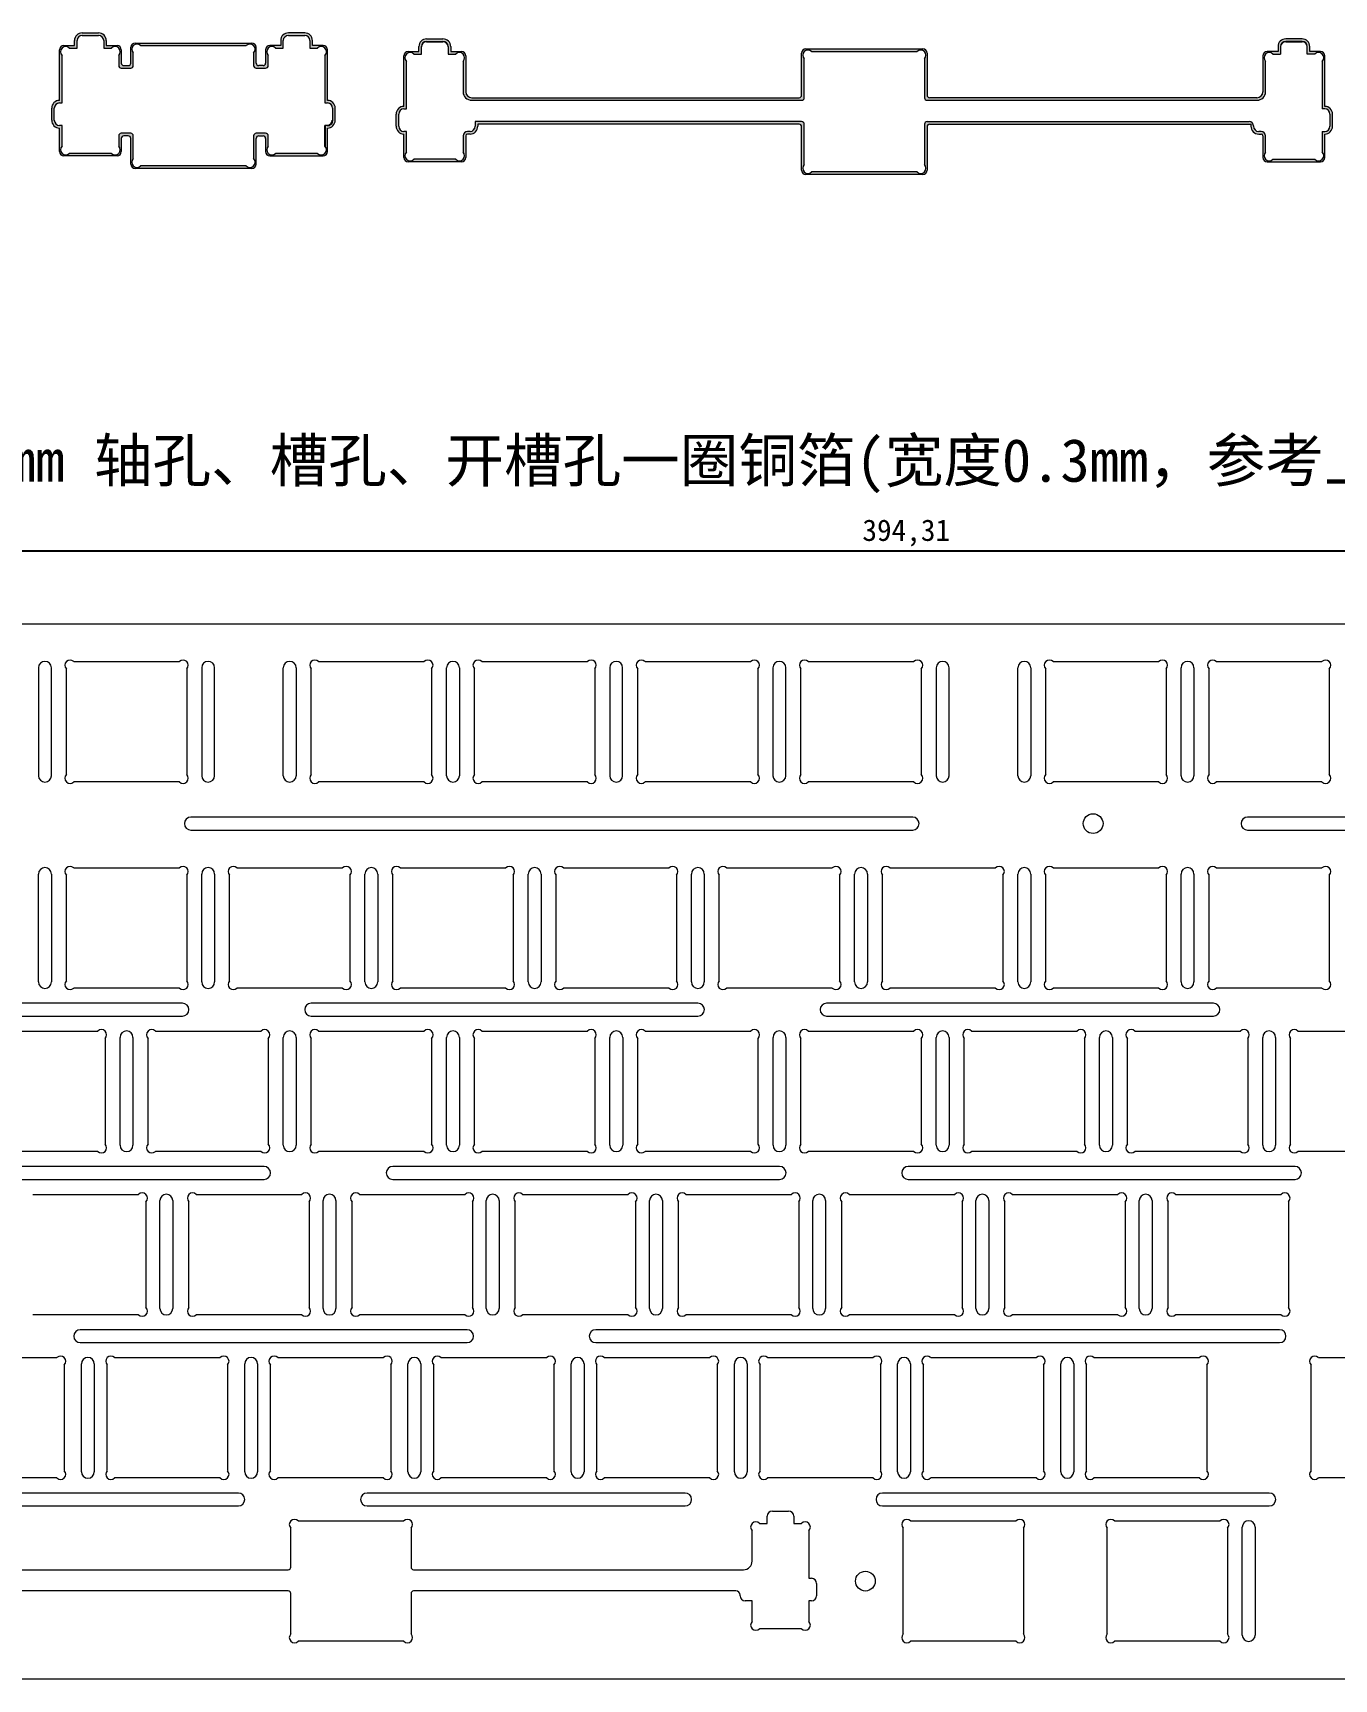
# Model space of a CAD drawing. Header units: millimetres. Extents: x -92 to 416, y -2 to 197.
# Drawn here: x 64.5 to 215.9, y -2.2 to 189.3 of the extents above; entities that cross this region are included whole.
import ezdxf

# ---------------------------------------------------------------- set-up
doc = ezdxf.new("R2010")
doc.units = ezdxf.units.MM
doc.layers.add('200', color=7, linetype='Continuous')
doc.layers.add('标注注释', color=7, linetype='Continuous')
doc.styles.get("Standard").update_dxf_attribs({"font": 'SimSun.ttf'})
doc.dimstyles.new('中尺寸标注', dxfattribs={"dimtxt": 2.5, "dimasz": 2.5, "dimexe": 1.25, "dimexo": 0.625, "dimtad": 1, "dimtxsty": 'Standard', "dimcen": 0, "dimclrd": 6, "dimclre": 6, "dimclrt": 6, "dimadec": 0, "dimazin": 2, "dimtfac": 1, "dimtmove": 0, "dimatfit": 3, "dimfxl": 0, "dimarcsym": 0})

# ---------------------------------------------------------------- blocks, each defined once
blk = doc.blocks.new('*D9')
at = {"color": 6, "lineweight": -2}
for p, q in [((-31.03, 118.8), (-31.03, 130.3)), ((363.29, 118.8), (363.29, 130.3)), ((-28.53, 129.05), (360.79, 129.05))]:
    blk.add_line(p, q, dxfattribs=at)
at = {"color": 6}
for points in [[(-28.53, 129.47), (-28.53, 128.64), (-31.03, 129.05)], [(360.79, 129.47), (360.79, 128.64), (363.29, 129.05)]]:
    blk.add_solid(points, dxfattribs=at)
at = {"layer": 'Defpoints', "color": 0}
for p in [(363.29, 129.05), (-31.03, 118.17), (363.29, 118.17)]:
    blk.add_point(p, dxfattribs=at)
at = {"color": 6, "insert": (166.13, 131.14), "char_height": 2.5, "attachment_point": 5}
blk.add_mtext('394,31', dxfattribs=at)

msp = doc.modelspace()

# ---------------------------------------------------------------- hatches: boundary and pattern name
h = msp.add_hatch(color=51)
h.dxf.hatch_style = 1
edge = h.paths.add_edge_path()
edge.add_arc((94.214, 188.427), 0.9, 90, 180)
edge.add_line((93.314, 188.427), (93.314, 187.862))
edge.add_line((93.314, 187.862), (92.064, 187.862))
edge.add_arc((92.064, 187.362), 0.5, 90, 180)
edge.add_line((91.564, 187.362), (91.564, 185.827))
edge.add_arc((91.264, 185.827), 0.3, -90, 0, ccw=False)
edge.add_line((91.264, 185.527), (90.764, 185.527))
edge.add_arc((90.764, 185.827), 0.3, 180, 270, ccw=False)
edge.add_line((90.464, 185.827), (90.464, 187.652))
edge.add_arc((89.964, 187.652), 0.5, 0, 90)
edge.add_line((89.964, 188.152), (76.364, 188.152))
edge.add_arc((76.364, 187.652), 0.5, 90, 180)
edge.add_line((75.864, 187.652), (75.864, 185.827))
edge.add_arc((75.564, 185.827), 0.3, -90, 0, ccw=False)
edge.add_line((75.564, 185.527), (75.064, 185.527))
edge.add_arc((75.064, 185.827), 0.3, 180, 270, ccw=False)
edge.add_line((74.764, 185.827), (74.764, 187.362))
edge.add_arc((74.264, 187.362), 0.5, 0, 90)
edge.add_line((74.264, 187.862), (73.014, 187.862))
edge.add_line((73.014, 187.862), (73.014, 188.427))
edge.add_arc((72.114, 188.427), 0.9, 0, 90)
edge.add_line((72.114, 189.327), (70.214, 189.327))
edge.add_arc((70.214, 188.427), 0.9, 90, 180)
edge.add_line((69.314, 188.427), (69.314, 187.862))
edge.add_line((69.314, 187.862), (68.064, 187.862))
edge.add_arc((68.064, 187.362), 0.5, 90, 180)
edge.add_line((67.564, 187.362), (67.564, 181.477))
edge.add_arc((67.564, 180.577), 0.9, 90, 180)
edge.add_line((66.664, 180.577), (66.664, 179.157))
edge.add_arc((67.564, 179.157), 0.9, 180, 270)
edge.add_line((67.564, 178.257), (67.564, 175.512))
edge.add_arc((68.064, 175.512), 0.5, 180, 270)
edge.add_line((68.064, 175.012), (74.264, 175.012))
edge.add_arc((74.264, 175.512), 0.5, 270, 360)
edge.add_line((74.764, 175.512), (74.764, 177.047))
edge.add_arc((75.064, 177.047), 0.3, 90, 180, ccw=False)
edge.add_line((75.064, 177.347), (75.564, 177.347))
edge.add_arc((75.564, 177.047), 0.3, 0, 90, ccw=False)
edge.add_line((75.864, 177.047), (75.864, 174.052))
edge.add_arc((76.364, 174.052), 0.5, 180, 270)
edge.add_line((76.364, 173.552), (89.964, 173.552))
edge.add_arc((89.964, 174.052), 0.5, 270, 360)
edge.add_line((90.464, 174.052), (90.464, 177.047))
edge.add_arc((90.764, 177.047), 0.3, 90, 180, ccw=False)
edge.add_line((90.764, 177.347), (91.264, 177.347))
edge.add_arc((91.264, 177.047), 0.3, 0, 90, ccw=False)
edge.add_line((91.564, 177.047), (91.564, 175.512))
edge.add_arc((92.064, 175.512), 0.5, 180, 270)
edge.add_line((92.064, 175.012), (98.264, 175.012))
edge.add_arc((98.264, 175.512), 0.5, 270, 360)
edge.add_line((98.764, 175.512), (98.764, 178.257))
edge.add_arc((98.764, 179.157), 0.9, 270, 360)
edge.add_line((99.664, 179.157), (99.664, 180.577))
edge.add_arc((98.764, 180.577), 0.9, 0, 90)
edge.add_line((98.764, 181.477), (98.764, 187.362))
edge.add_arc((98.264, 187.362), 0.5, 0, 90)
edge.add_line((98.264, 187.862), (97.014, 187.862))
edge.add_line((97.014, 187.862), (97.014, 188.427))
edge.add_arc((96.114, 188.427), 0.9, 0, 90)
edge.add_line((96.114, 189.327), (94.214, 189.327))
edge = h.paths.add_edge_path(flags=16)
edge.add_arc((98.764, 179.157), 0.6, 270, 360)
edge.add_line((99.364, 179.157), (99.364, 180.577))
edge.add_arc((98.764, 180.577), 0.6, 0, 90)
edge.add_line((98.764, 181.177), (98.464, 181.177))
edge.add_line((98.464, 181.177), (98.464, 186.713))
edge.add_arc((98.039, 187.137), 0.6, 315, 495)
edge.add_line((97.615, 187.562), (96.714, 187.562))
edge.add_line((96.714, 187.562), (96.714, 188.427))
edge.add_arc((96.114, 188.427), 0.6, 0, 90)
edge.add_line((96.114, 189.027), (94.214, 189.027))
edge.add_arc((94.214, 188.427), 0.6, 90, 180)
edge.add_line((93.614, 188.427), (93.614, 187.562))
edge.add_line((93.614, 187.562), (92.712, 187.562))
edge.add_arc((92.288, 187.137), 0.6, 45, 225)
edge.add_line((91.864, 186.713), (91.864, 185.527))
edge.add_arc((91.564, 185.527), 0.3, -90, 0, ccw=False)
edge.add_line((91.564, 185.227), (90.464, 185.227))
edge.add_arc((90.464, 185.527), 0.3, 180, 270, ccw=False)
edge.add_line((90.164, 185.527), (90.164, 187.003))
edge.add_arc((89.739, 187.428), 0.6, 315, 495)
edge.add_line((89.315, 187.852), (77.012, 187.852))
edge.add_arc((76.588, 187.428), 0.6, 45, 225)
edge.add_line((76.164, 187.003), (76.164, 185.527))
edge.add_arc((75.864, 185.527), 0.3, -90, 0, ccw=False)
edge.add_line((75.864, 185.227), (74.764, 185.227))
edge.add_arc((74.764, 185.527), 0.3, 180, 270, ccw=False)
edge.add_line((74.464, 185.527), (74.464, 186.713))
edge.add_arc((74.039, 187.137), 0.6, 315, 495)
edge.add_line((73.615, 187.562), (72.714, 187.562))
edge.add_line((72.714, 187.562), (72.714, 188.427))
edge.add_arc((72.114, 188.427), 0.6, 0, 90)
edge.add_line((72.114, 189.027), (70.214, 189.027))
edge.add_arc((70.214, 188.427), 0.6, 90, 180)
edge.add_line((69.614, 188.427), (69.614, 187.562))
edge.add_line((69.614, 187.562), (68.712, 187.562))
edge.add_arc((68.288, 187.137), 0.6, 45, 225)
edge.add_line((67.864, 186.713), (67.864, 181.177))
edge.add_line((67.864, 181.177), (67.564, 181.177))
edge.add_arc((67.564, 180.577), 0.6, 90, 180)
edge.add_line((66.964, 180.577), (66.964, 179.157))
edge.add_arc((67.564, 179.157), 0.6, 180, 270)
edge.add_line((67.564, 178.557), (67.864, 178.557))
edge.add_line((67.864, 178.557), (67.864, 176.16))
edge.add_arc((68.288, 175.736), 0.6, 135, 315)
edge.add_line((68.712, 175.312), (73.615, 175.312))
edge.add_arc((74.039, 175.736), 0.6, 225, 405)
edge.add_line((74.464, 176.16), (74.464, 177.347))
edge.add_arc((74.764, 177.347), 0.3, 90, 180, ccw=False)
edge.add_line((74.764, 177.647), (75.864, 177.647))
edge.add_arc((75.864, 177.347), 0.3, 0, 90, ccw=False)
edge.add_line((76.164, 177.347), (76.164, 174.7))
edge.add_arc((76.588, 174.276), 0.6, 135, 315)
edge.add_line((77.012, 173.852), (89.315, 173.852))
edge.add_arc((89.739, 174.276), 0.6, 225, 405)
edge.add_line((90.164, 174.7), (90.164, 177.347))
edge.add_arc((90.464, 177.347), 0.3, 90, 180, ccw=False)
edge.add_line((90.464, 177.647), (91.564, 177.647))
edge.add_arc((91.564, 177.347), 0.3, 0, 90, ccw=False)
edge.add_line((91.864, 177.347), (91.864, 176.16))
edge.add_arc((92.288, 175.736), 0.6, 135, 315)
edge.add_line((92.712, 175.312), (97.615, 175.312))
edge.add_arc((98.039, 175.736), 0.6, 225, 405)
edge.add_line((98.464, 176.16), (98.464, 178.557))
edge.add_line((98.464, 178.557), (98.764, 178.557))
h = msp.add_hatch(color=51)
h.dxf.hatch_style = 1
edge = h.paths.add_edge_path()
edge.add_arc((210.305, 187.733), 0.9, 90, 180)
edge.add_line((209.405, 187.733), (209.405, 187.168))
edge.add_line((209.405, 187.168), (208.155, 187.168))
edge.add_arc((208.155, 186.668), 0.5, 90, 180)
edge.add_line((207.655, 186.668), (207.655, 182.483))
edge.add_arc((206.955, 182.483), 0.7, -90, 0, ccw=False)
edge.add_line((206.955, 181.783), (168.855, 181.783))
edge.add_arc((168.855, 182.083), 0.3, 180, 270, ccw=False)
edge.add_line((168.555, 182.083), (168.555, 186.958))
edge.add_arc((168.055, 186.958), 0.5, 0, 90)
edge.add_line((168.055, 187.458), (154.455, 187.458))
edge.add_arc((154.455, 186.958), 0.5, 90, 180)
edge.add_line((153.955, 186.958), (153.955, 182.083))
edge.add_arc((153.655, 182.083), 0.3, -90, 0, ccw=False)
edge.add_line((153.655, 181.783), (115.555, 181.783))
edge.add_arc((115.555, 182.483), 0.7, 180, 270, ccw=False)
edge.add_line((114.855, 182.483), (114.855, 186.668))
edge.add_arc((114.355, 186.668), 0.5, 0, 90)
edge.add_line((114.355, 187.168), (113.105, 187.168))
edge.add_line((113.105, 187.168), (113.105, 187.733))
edge.add_arc((112.205, 187.733), 0.9, 0, 90)
edge.add_line((112.205, 188.633), (110.305, 188.633))
edge.add_arc((110.305, 187.733), 0.9, 90, 180)
edge.add_line((109.405, 187.733), (109.405, 187.168))
edge.add_line((109.405, 187.168), (108.155, 187.168))
edge.add_arc((108.155, 186.668), 0.5, 90, 180)
edge.add_line((107.655, 186.668), (107.655, 180.783))
edge.add_arc((107.655, 179.883), 0.9, 90, 180)
edge.add_line((106.755, 179.883), (106.755, 178.463))
edge.add_arc((107.655, 178.463), 0.9, 180, 270)
edge.add_line((107.655, 177.563), (107.655, 174.818))
edge.add_arc((108.155, 174.818), 0.5, 180, 270)
edge.add_line((108.155, 174.318), (114.355, 174.318))
edge.add_arc((114.355, 174.818), 0.5, 270, 360)
edge.add_line((114.855, 174.818), (114.855, 177.363))
edge.add_arc((115.055, 177.363), 0.2, 90, 180, ccw=False)
edge.add_line((115.055, 177.563), (115.355, 177.563))
edge.add_arc((115.355, 178.463), 0.9, 270, 360)
edge.add_line((116.255, 178.463), (116.255, 178.708))
edge.add_line((116.255, 178.708), (153.655, 178.708))
edge.add_arc((153.655, 178.408), 0.3, 0, 90, ccw=False)
edge.add_line((153.955, 178.408), (153.955, 173.358))
edge.add_arc((154.455, 173.358), 0.5, 180, 270)
edge.add_line((154.455, 172.858), (168.055, 172.858))
edge.add_arc((168.055, 173.358), 0.5, 270, 360)
edge.add_line((168.555, 173.358), (168.555, 178.408))
edge.add_arc((168.855, 178.408), 0.3, 90, 180, ccw=False)
edge.add_line((168.855, 178.708), (206.255, 178.708))
edge.add_line((206.255, 178.708), (206.255, 178.463))
edge.add_arc((207.155, 178.463), 0.9, 180, 270)
edge.add_line((207.155, 177.563), (207.455, 177.563))
edge.add_arc((207.455, 177.363), 0.2, 0, 90, ccw=False)
edge.add_line((207.655, 177.363), (207.655, 174.818))
edge.add_arc((208.155, 174.818), 0.5, 180, 270)
edge.add_line((208.155, 174.318), (214.355, 174.318))
edge.add_arc((214.355, 174.818), 0.5, 270, 360)
edge.add_line((214.855, 174.818), (214.855, 177.563))
edge.add_arc((214.855, 178.463), 0.9, 270, 360)
edge.add_line((215.755, 178.463), (215.755, 179.883))
edge.add_arc((214.855, 179.883), 0.9, 0, 90)
edge.add_line((214.855, 180.783), (214.855, 186.668))
edge.add_arc((214.355, 186.668), 0.5, 0, 90)
edge.add_line((214.355, 187.168), (213.105, 187.168))
edge.add_line((213.105, 187.168), (213.105, 187.733))
edge.add_arc((212.205, 187.733), 0.9, 0, 90)
edge.add_line((212.205, 188.633), (210.305, 188.633))
edge = h.paths.add_edge_path(flags=16)
edge.add_arc((210.305, 187.733), 0.6, 90, 180)
edge.add_line((209.705, 187.733), (209.705, 186.868))
edge.add_line((209.705, 186.868), (208.804, 186.868))
edge.add_arc((208.38, 186.443), 0.6, 45, 225)
edge.add_line((207.955, 186.019), (207.955, 182.483))
edge.add_arc((206.955, 182.483), 1, -90, 0, ccw=False)
edge.add_line((206.955, 181.483), (168.555, 181.483))
edge.add_arc((168.555, 181.783), 0.3, 180, 270, ccw=False)
edge.add_line((168.255, 181.783), (168.255, 186.309))
edge.add_arc((167.831, 186.733), 0.6, 315, 495)
edge.add_line((167.407, 187.158), (155.104, 187.158))
edge.add_arc((154.68, 186.733), 0.6, 45, 225)
edge.add_line((154.255, 186.309), (154.255, 181.783))
edge.add_arc((153.955, 181.783), 0.3, -90, 0, ccw=False)
edge.add_line((153.955, 181.483), (115.555, 181.483))
edge.add_arc((115.555, 182.483), 1, 180, 270, ccw=False)
edge.add_line((114.555, 182.483), (114.555, 186.019))
edge.add_arc((114.131, 186.443), 0.6, 315, 495)
edge.add_line((113.707, 186.868), (112.805, 186.868))
edge.add_line((112.805, 186.868), (112.805, 187.733))
edge.add_arc((112.205, 187.733), 0.6, 0, 90)
edge.add_line((112.205, 188.333), (110.305, 188.333))
edge.add_arc((110.305, 187.733), 0.6, 90, 180)
edge.add_line((109.705, 187.733), (109.705, 186.868))
edge.add_line((109.705, 186.868), (108.804, 186.868))
edge.add_arc((108.38, 186.443), 0.6, 45, 225)
edge.add_line((107.955, 186.019), (107.955, 180.483))
edge.add_line((107.955, 180.483), (107.655, 180.483))
edge.add_arc((107.655, 179.883), 0.6, 90, 180)
edge.add_line((107.055, 179.883), (107.055, 178.463))
edge.add_arc((107.655, 178.463), 0.6, 180, 270)
edge.add_line((107.655, 177.863), (107.955, 177.863))
edge.add_line((107.955, 177.863), (107.955, 175.466))
edge.add_arc((108.38, 175.042), 0.6, 135, 315)
edge.add_line((108.804, 174.618), (113.707, 174.618))
edge.add_arc((114.131, 175.042), 0.6, 225, 405)
edge.add_line((114.555, 175.466), (114.555, 177.363))
edge.add_arc((115.055, 177.363), 0.5, 90, 180, ccw=False)
edge.add_line((115.055, 177.863), (115.355, 177.863))
edge.add_arc((115.355, 178.463), 0.6, 270, 360)
edge.add_line((115.955, 178.463), (115.955, 179.008))
edge.add_line((115.955, 179.008), (153.955, 179.008))
edge.add_arc((153.955, 178.708), 0.3, 0, 90, ccw=False)
edge.add_line((154.255, 178.708), (154.255, 174.006))
edge.add_arc((154.68, 173.582), 0.6, 135, 315)
edge.add_line((155.104, 173.158), (167.407, 173.158))
edge.add_arc((167.831, 173.582), 0.6, 225, 405)
edge.add_line((168.255, 174.006), (168.255, 178.708))
edge.add_arc((168.555, 178.708), 0.3, 90, 180, ccw=False)
edge.add_line((168.555, 179.008), (206.055, 179.008))
edge.add_arc((206.055, 178.508), 0.5, 0, 90, ccw=False)
edge.add_line((206.555, 178.508), (206.555, 178.463))
edge.add_arc((207.155, 178.463), 0.6, 180, 270)
edge.add_line((207.155, 177.863), (207.455, 177.863))
edge.add_arc((207.455, 177.363), 0.5, 0, 90, ccw=False)
edge.add_line((207.955, 177.363), (207.955, 175.466))
edge.add_arc((208.38, 175.042), 0.6, 135, 315)
edge.add_line((208.804, 174.618), (213.707, 174.618))
edge.add_arc((214.131, 175.042), 0.6, 225, 405)
edge.add_line((214.555, 175.466), (214.555, 177.863))
edge.add_line((214.555, 177.863), (214.855, 177.863))
edge.add_arc((214.855, 178.463), 0.6, 270, 360)
edge.add_line((215.455, 178.463), (215.455, 179.883))
edge.add_arc((214.855, 179.883), 0.6, 0, 90)
edge.add_line((214.855, 180.483), (214.555, 180.483))
edge.add_line((214.555, 180.483), (214.555, 186.019))
edge.add_arc((214.131, 186.443), 0.6, 315, 495)
edge.add_line((213.707, 186.868), (212.805, 186.868))
edge.add_line((212.805, 186.868), (212.805, 187.733))
edge.add_arc((212.205, 187.733), 0.6, 0, 90)
edge.add_line((212.205, 188.333), (210.305, 188.333))
edge = h.paths.add_edge_path(flags=0)
edge.add_arc((212.205, 187.708), 0.6, 0, 90)
edge.add_arc((210.305, 187.708), 0.6, 90, 180)
edge.add_arc((112.205, 187.708), 0.6, 0, 90)
edge.add_arc((110.305, 187.708), 0.6, 90, 180)
edge.add_line((210.305, 188.308), (212.205, 188.308))
edge.add_line((110.305, 188.308), (112.205, 188.308))

# ---------------------------------------------------------------- linework, layer by layer
at = {"color": 51}
msp.add_line((98.464, 178.557), (98.464, 176.16), dxfattribs=at)
msp.add_arc((98.764, 179.157), 0.6, 270, 0, dxfattribs=at)
at = {"layer": '200', "color": 0, "linetype": 'Continuous', "lineweight": 18}
for p, q in [((68.064, 187.862), (69.314, 187.862)), ((69.314, 187.862), (69.314, 188.427)), ((69.614, 187.562), (69.614, 188.427)), ((70.214, 189.327), (72.114, 189.327)), ((70.214, 189.027), (72.114, 189.027)), ((72.714, 188.427), (72.714, 187.562)), ((73.014, 188.427), (73.014, 187.862)), ((73.014, 187.862), (74.264, 187.862)), ((76.364, 188.152), (89.964, 188.152)), ((77.012, 187.852), (89.315, 187.852)), ((93.314, 187.862), (92.064, 187.862)), ((93.314, 188.427), (93.314, 187.862)), ((93.614, 187.562), (93.614, 188.427)), ((96.114, 189.327), (94.214, 189.327)), ((94.214, 189.027), (96.114, 189.027)), ((96.714, 188.427), (96.714, 187.562)), ((97.014, 187.862), (97.014, 188.427)), ((98.264, 187.862), (97.014, 187.862)), ((109.405, 187.168), (109.405, 187.733)), ((109.705, 186.868), (109.705, 187.733)), ((110.305, 188.633), (112.205, 188.633)), ((110.305, 188.333), (112.205, 188.333)), ((110.305, 188.308), (112.205, 188.308)), ((112.805, 187.733), (112.805, 186.868)), ((113.105, 187.733), (113.105, 187.168)), ((209.405, 187.733), (209.405, 187.168)), ((209.705, 187.733), (209.705, 186.868)), ((212.205, 188.633), (210.305, 188.633)), ((212.205, 188.333), (210.305, 188.333)), ((210.305, 188.308), (212.205, 188.308)), ((212.805, 186.868), (212.805, 187.733)), ((213.105, 187.168), (213.105, 187.733)), ((67.564, 181.477), (67.564, 187.362)), ((67.864, 181.177), (67.864, 186.713)), ((68.712, 187.562), (69.614, 187.562)), ((72.714, 187.562), (73.615, 187.562)), ((74.464, 186.713), (74.464, 185.527)), ((74.764, 187.362), (74.764, 185.827)), ((75.864, 185.827), (75.864, 187.652)), ((76.164, 185.527), (76.164, 187.003)), ((90.164, 187.003), (90.164, 185.527)), ((90.464, 185.827), (90.464, 187.652)), ((91.564, 187.362), (91.564, 185.827)), ((91.864, 185.527), (91.864, 186.713)), ((92.712, 187.562), (93.614, 187.562)), ((96.714, 187.562), (97.615, 187.562)), ((98.464, 186.713), (98.464, 181.177)), ((98.764, 181.477), (98.764, 187.362)), ((107.655, 180.783), (107.655, 186.668)), ((107.955, 180.483), (107.955, 186.019)), ((108.155, 187.168), (109.405, 187.168)), ((108.804, 186.868), (109.705, 186.868)), ((112.805, 186.868), (113.707, 186.868)), ((113.105, 187.168), (114.355, 187.168)), ((114.555, 186.019), (114.555, 182.483)), ((114.855, 186.668), (114.855, 182.483)), ((153.955, 182.083), (153.955, 186.958)), ((154.255, 181.783), (154.255, 186.309)), ((154.455, 187.458), (168.055, 187.458)), ((155.104, 187.158), (167.407, 187.158)), ((168.255, 186.309), (168.255, 181.783)), ((168.555, 186.958), (168.555, 182.083)), ((207.655, 186.668), (207.655, 182.483)), ((207.955, 182.483), (207.955, 186.019)), ((209.405, 187.168), (208.155, 187.168)), ((208.804, 186.868), (209.705, 186.868)), ((213.707, 186.868), (212.805, 186.868)), ((214.355, 187.168), (213.105, 187.168)), ((214.555, 186.019), (214.555, 180.483)), ((214.855, 180.783), (214.855, 186.668)), ((74.764, 185.227), (75.864, 185.227)), ((75.064, 185.527), (75.564, 185.527)), ((90.464, 185.227), (91.564, 185.227)), ((91.264, 185.527), (90.764, 185.527)), ((66.664, 179.157), (66.664, 180.577)), ((66.964, 179.157), (66.964, 180.577)), ((67.564, 181.177), (67.864, 181.177)), ((98.464, 181.177), (98.764, 181.177)), ((99.364, 180.577), (99.364, 179.157)), ((99.664, 179.157), (99.664, 180.577)), ((107.655, 180.483), (107.955, 180.483)), ((115.555, 181.783), (153.655, 181.783)), ((115.555, 181.483), (153.955, 181.483)), ((168.555, 181.483), (206.955, 181.483)), ((206.955, 181.783), (168.855, 181.783)), ((214.855, 180.483), (214.555, 180.483)), ((67.864, 178.557), (67.564, 178.557)), ((67.564, 175.512), (67.564, 178.257)), ((67.864, 176.16), (67.864, 178.557)), ((98.764, 178.557), (98.464, 178.557)), ((98.764, 175.512), (98.764, 178.257)), ((106.755, 178.463), (106.755, 179.883)), ((107.055, 178.463), (107.055, 179.883)), ((153.955, 179.008), (115.955, 179.008)), ((115.955, 179.008), (115.955, 178.463)), ((153.655, 178.708), (116.255, 178.708)), ((116.255, 178.708), (116.255, 178.463)), ((153.955, 173.358), (153.955, 178.408)), ((154.255, 174.006), (154.255, 178.708)), ((168.255, 178.708), (168.255, 174.006)), ((168.555, 179.008), (206.055, 179.008)), ((168.555, 178.408), (168.555, 173.358)), ((168.855, 178.708), (206.255, 178.708)), ((206.255, 178.708), (206.255, 178.463)), ((206.555, 178.508), (206.555, 178.463)), ((215.455, 179.883), (215.455, 178.463)), ((215.755, 178.463), (215.755, 179.883)), ((74.464, 177.347), (74.464, 176.16)), ((75.864, 177.647), (74.764, 177.647)), ((74.764, 177.047), (74.764, 175.512)), ((75.564, 177.347), (75.064, 177.347)), ((75.864, 174.052), (75.864, 177.047)), ((76.164, 174.7), (76.164, 177.347)), ((90.164, 177.347), (90.164, 174.7)), ((91.564, 177.647), (90.464, 177.647)), ((90.464, 174.052), (90.464, 177.047)), ((90.764, 177.347), (91.264, 177.347)), ((91.564, 177.047), (91.564, 175.512)), ((91.864, 176.16), (91.864, 177.347)), ((107.955, 177.863), (107.655, 177.863)), ((107.655, 174.818), (107.655, 177.563)), ((107.955, 175.466), (107.955, 177.863)), ((114.555, 177.363), (114.555, 175.466)), ((114.855, 177.363), (114.855, 174.818)), ((115.355, 177.863), (115.055, 177.863)), ((115.355, 177.563), (115.055, 177.563)), ((207.455, 177.863), (207.155, 177.863)), ((207.155, 177.563), (207.455, 177.563)), ((207.655, 177.363), (207.655, 174.818)), ((207.955, 175.466), (207.955, 177.363)), ((214.555, 177.863), (214.555, 175.466)), ((214.555, 177.863), (214.855, 177.863)), ((214.855, 174.818), (214.855, 177.563)), ((74.264, 175.012), (68.064, 175.012)), ((73.615, 175.312), (68.712, 175.312)), ((92.064, 175.012), (98.264, 175.012)), ((97.615, 175.312), (92.712, 175.312)), ((114.355, 174.318), (108.155, 174.318)), ((113.707, 174.618), (108.804, 174.618)), ((208.155, 174.318), (214.355, 174.318)), ((208.804, 174.618), (213.707, 174.618)), ((89.964, 173.552), (76.364, 173.552)), ((89.315, 173.852), (77.012, 173.852)), ((168.055, 172.858), (154.455, 172.858)), ((167.407, 173.158), (155.104, 173.158)), ((-28.626, 120.571), (360.887, 120.571)), ((65.12, 115.446), (65.12, 102.896)), ((66.62, 102.896), (66.62, 115.446)), ((68.374, 103.02), (68.374, 115.323)), ((69.223, 116.171), (81.525, 116.171)), ((82.374, 115.323), (82.374, 103.02)), ((84.12, 115.446), (84.12, 102.896)), ((85.62, 102.896), (85.62, 115.446)), ((93.62, 102.896), (93.62, 115.446)), ((95.12, 115.446), (95.12, 102.896)), ((96.874, 103.02), (96.874, 115.323)), ((97.723, 116.171), (110.025, 116.171)), ((110.874, 115.323), (110.874, 103.02)), ((112.62, 102.896), (112.62, 115.446)), ((114.12, 115.446), (114.12, 102.896)), ((115.874, 103.02), (115.874, 115.323)), ((116.723, 116.171), (129.025, 116.171)), ((129.874, 115.323), (129.874, 103.02)), ((131.62, 115.446), (131.62, 102.896)), ((133.12, 102.896), (133.12, 115.446)), ((134.874, 103.02), (134.874, 115.323)), ((135.723, 116.171), (148.025, 116.171)), ((148.874, 115.323), (148.874, 103.02)), ((150.62, 115.446), (150.62, 102.896)), ((152.12, 102.896), (152.12, 115.446)), ((153.874, 103.02), (153.874, 115.323)), ((154.723, 116.171), (167.025, 116.171)), ((167.874, 115.323), (167.874, 103.02)), ((169.62, 115.446), (169.62, 102.896)), ((171.12, 102.896), (171.12, 115.446)), ((179.124, 102.896), (179.124, 115.446)), ((180.624, 115.446), (180.624, 102.896)), ((182.374, 103.02), (182.374, 115.323)), ((183.223, 116.171), (195.525, 116.171)), ((196.374, 115.323), (196.374, 103.02)), ((198.124, 102.896), (198.124, 115.446)), ((199.624, 115.446), (199.624, 102.896)), ((201.374, 103.02), (201.374, 115.323)), ((202.223, 116.171), (214.525, 116.171)), ((215.374, 115.323), (215.374, 103.02)), ((81.525, 102.171), (69.223, 102.171)), ((110.025, 102.171), (97.723, 102.171)), ((129.025, 102.171), (116.723, 102.171)), ((148.025, 102.171), (135.723, 102.171)), ((167.025, 102.171), (154.723, 102.171)), ((195.525, 102.171), (183.223, 102.171)), ((214.525, 102.171), (202.223, 102.171)), ((166.884, 98.071), (82.859, 98.071)), ((311.884, 98.071), (205.859, 98.071)), ((82.859, 96.571), (166.884, 96.571)), ((205.859, 96.571), (311.884, 96.571)), ((69.223, 92.171), (81.525, 92.171)), ((88.223, 92.171), (100.525, 92.171)), ((107.223, 92.171), (119.525, 92.171)), ((126.223, 92.171), (138.525, 92.171)), ((145.223, 92.171), (157.525, 92.171)), ((164.223, 92.171), (176.525, 92.171)), ((183.223, 92.171), (195.525, 92.171)), ((202.223, 92.171), (214.525, 92.171)), ((65.124, 78.896), (65.124, 91.446)), ((66.624, 91.446), (66.624, 78.896)), ((68.374, 79.02), (68.374, 91.323)), ((82.374, 91.323), (82.374, 79.02)), ((84.124, 78.896), (84.124, 91.446)), ((85.624, 91.446), (85.624, 78.896)), ((87.374, 79.02), (87.374, 91.323)), ((101.374, 91.323), (101.374, 79.02)), ((103.124, 78.896), (103.124, 91.446)), ((104.624, 91.446), (104.624, 78.896)), ((106.374, 79.02), (106.374, 91.323)), ((120.374, 91.323), (120.374, 79.02)), ((122.124, 78.896), (122.124, 91.446)), ((123.624, 91.446), (123.624, 78.896)), ((125.374, 79.02), (125.374, 91.323)), ((139.374, 91.323), (139.374, 79.02)), ((141.124, 78.896), (141.124, 91.446)), ((142.624, 91.446), (142.624, 78.896)), ((144.374, 79.02), (144.374, 91.323)), ((158.374, 91.323), (158.374, 79.02)), ((160.124, 78.896), (160.124, 91.446)), ((161.624, 91.446), (161.624, 78.896)), ((163.374, 79.02), (163.374, 91.323)), ((177.374, 91.323), (177.374, 79.02)), ((179.124, 78.896), (179.124, 91.446)), ((180.624, 91.446), (180.624, 78.896)), ((182.374, 79.02), (182.374, 91.323)), ((196.374, 91.323), (196.374, 79.02)), ((198.124, 78.896), (198.124, 91.446)), ((199.624, 91.446), (199.624, 78.896)), ((201.374, 79.02), (201.374, 91.323)), ((215.374, 91.323), (215.374, 79.02)), ((81.525, 78.171), (69.223, 78.171)), ((100.525, 78.171), (88.223, 78.171)), ((119.525, 78.171), (107.223, 78.171)), ((138.525, 78.171), (126.223, 78.171)), ((157.525, 78.171), (145.223, 78.171)), ((176.525, 78.171), (164.223, 78.171)), ((195.525, 78.171), (183.223, 78.171)), ((214.525, 78.171), (202.223, 78.171)), ((81.886, 76.421), (36.861, 76.421)), ((36.861, 74.921), (81.886, 74.921)), ((141.886, 76.421), (96.861, 76.421)), ((96.861, 74.921), (141.886, 74.921)), ((201.886, 76.421), (156.861, 76.421)), ((156.861, 74.921), (201.886, 74.921)), ((59.725, 73.173), (72.028, 73.173)), ((78.725, 73.173), (91.028, 73.173)), ((97.725, 73.173), (110.028, 73.173)), ((116.725, 73.173), (129.028, 73.173)), ((135.725, 73.173), (148.028, 73.173)), ((154.725, 73.173), (167.028, 73.173)), ((173.725, 73.173), (186.028, 73.173)), ((192.725, 73.173), (205.028, 73.173)), ((211.725, 73.173), (224.028, 73.173)), ((72.876, 72.325), (72.876, 60.022)), ((74.624, 59.896), (74.624, 72.446)), ((76.124, 72.446), (76.124, 59.896)), ((77.876, 60.022), (77.876, 72.325)), ((91.876, 72.325), (91.876, 60.022)), ((93.624, 59.896), (93.624, 72.446)), ((95.124, 72.446), (95.124, 59.896)), ((96.876, 60.022), (96.876, 72.325)), ((110.876, 72.325), (110.876, 60.022)), ((112.624, 59.896), (112.624, 72.446)), ((114.124, 72.446), (114.124, 59.896)), ((115.876, 60.022), (115.876, 72.325)), ((129.876, 72.325), (129.876, 60.022)), ((131.624, 59.896), (131.624, 72.446)), ((133.124, 72.446), (133.124, 59.896)), ((134.876, 60.022), (134.876, 72.325)), ((148.876, 72.325), (148.876, 60.022)), ((150.624, 59.896), (150.624, 72.446)), ((152.124, 72.446), (152.124, 59.896)), ((153.876, 60.022), (153.876, 72.325)), ((167.876, 72.325), (167.876, 60.022)), ((169.624, 59.896), (169.624, 72.446)), ((171.124, 72.446), (171.124, 59.896)), ((172.876, 60.022), (172.876, 72.325)), ((186.876, 72.325), (186.876, 60.022)), ((188.624, 59.896), (188.624, 72.446)), ((190.124, 72.446), (190.124, 59.896)), ((191.876, 60.022), (191.876, 72.325)), ((205.876, 72.325), (205.876, 60.022)), ((207.624, 59.896), (207.624, 72.446)), ((209.124, 72.446), (209.124, 59.896)), ((210.876, 60.022), (210.876, 72.325)), ((72.028, 59.173), (59.725, 59.173)), ((91.028, 59.173), (78.725, 59.173)), ((110.028, 59.173), (97.725, 59.173)), ((129.028, 59.173), (116.725, 59.173)), ((148.028, 59.173), (135.725, 59.173)), ((167.028, 59.173), (154.725, 59.173)), ((186.028, 59.173), (173.725, 59.173)), ((205.028, 59.173), (192.725, 59.173)), ((224.028, 59.173), (211.725, 59.173)), ((91.386, 57.421), (46.361, 57.421)), ((46.361, 55.921), (91.386, 55.921)), ((151.386, 57.421), (106.361, 57.421)), ((106.361, 55.921), (151.386, 55.921)), ((211.386, 57.421), (166.361, 57.421)), ((166.361, 55.921), (211.386, 55.921)), ((64.475, 54.168), (76.778, 54.168)), ((83.475, 54.168), (95.778, 54.168)), ((102.475, 54.168), (114.778, 54.168)), ((121.475, 54.168), (133.778, 54.168)), ((140.475, 54.168), (152.778, 54.168)), ((159.475, 54.168), (171.778, 54.168)), ((178.475, 54.168), (190.778, 54.168)), ((197.475, 54.168), (209.778, 54.168)), ((77.626, 53.319), (77.626, 41.016)), ((79.249, 40.896), (79.249, 53.446)), ((80.749, 53.446), (80.749, 40.896)), ((82.626, 41.016), (82.626, 53.319)), ((96.626, 53.319), (96.626, 41.016)), ((98.249, 40.896), (98.249, 53.446)), ((99.749, 53.446), (99.749, 40.896)), ((101.626, 41.016), (101.626, 53.319)), ((115.626, 53.319), (115.626, 41.016)), ((117.249, 40.896), (117.249, 53.446)), ((118.749, 53.446), (118.749, 40.896)), ((120.626, 41.016), (120.626, 53.319)), ((134.626, 53.319), (134.626, 41.016)), ((136.249, 40.896), (136.249, 53.446)), ((137.749, 53.446), (137.749, 40.896)), ((139.626, 41.016), (139.626, 53.319)), ((153.626, 53.319), (153.626, 41.016)), ((155.249, 40.896), (155.249, 53.446)), ((156.749, 53.446), (156.749, 40.896)), ((158.626, 41.016), (158.626, 53.319)), ((172.626, 53.319), (172.626, 41.016)), ((174.249, 40.896), (174.249, 53.446)), ((175.749, 53.446), (175.749, 40.896)), ((177.626, 41.016), (177.626, 53.319)), ((191.626, 53.319), (191.626, 41.016)), ((193.249, 40.896), (193.249, 53.446)), ((194.749, 53.446), (194.749, 40.896)), ((196.626, 41.016), (196.626, 53.319)), ((210.626, 53.319), (210.626, 41.016)), ((76.778, 40.168), (64.475, 40.168)), ((115.011, 38.421), (69.986, 38.421)), ((95.778, 40.168), (83.475, 40.168)), ((114.778, 40.168), (102.475, 40.168)), ((133.778, 40.168), (121.475, 40.168)), ((209.583, 38.421), (129.986, 38.421)), ((152.778, 40.168), (140.475, 40.168)), ((171.778, 40.168), (159.475, 40.168)), ((190.778, 40.168), (178.475, 40.168)), ((209.778, 40.168), (197.475, 40.168)), ((69.986, 36.921), (115.011, 36.921)), ((129.986, 36.921), (209.583, 36.921)), ((54.975, 35.175), (67.278, 35.175)), ((73.975, 35.175), (86.278, 35.175)), ((92.975, 35.175), (105.278, 35.175)), ((111.975, 35.175), (124.278, 35.175)), ((130.975, 35.175), (143.278, 35.175)), ((149.975, 35.175), (162.278, 35.175)), ((168.975, 35.175), (181.278, 35.175)), ((187.975, 35.175), (200.278, 35.175)), ((214.1, 35.175), (226.403, 35.175)), ((68.126, 34.327), (68.126, 22.024)), ((70.124, 21.896), (70.124, 34.446)), ((71.624, 34.446), (71.624, 21.896)), ((73.126, 22.024), (73.126, 34.327)), ((87.126, 34.327), (87.126, 22.024)), ((89.124, 21.896), (89.124, 34.446)), ((90.624, 34.446), (90.624, 21.896)), ((92.126, 22.024), (92.126, 34.327)), ((106.126, 34.327), (106.126, 22.024)), ((108.124, 21.896), (108.124, 34.446)), ((109.624, 34.446), (109.624, 21.896)), ((111.126, 22.024), (111.126, 34.327)), ((125.126, 34.327), (125.126, 22.024)), ((127.124, 21.896), (127.124, 34.446)), ((128.624, 34.446), (128.624, 21.896)), ((130.126, 22.024), (130.126, 34.327)), ((144.126, 34.327), (144.126, 22.024)), ((146.124, 21.896), (146.124, 34.446)), ((147.624, 34.446), (147.624, 21.896)), ((149.126, 22.024), (149.126, 34.327)), ((163.126, 34.327), (163.126, 22.024)), ((165.124, 21.896), (165.124, 34.446)), ((166.624, 34.446), (166.624, 21.896)), ((168.126, 22.024), (168.126, 34.327)), ((182.126, 34.327), (182.126, 22.024)), ((184.124, 21.896), (184.124, 34.446)), ((185.624, 34.446), (185.624, 21.896)), ((187.126, 22.024), (187.126, 34.327)), ((201.126, 34.327), (201.126, 22.024)), ((213.251, 22.023), (213.251, 34.326)), ((67.278, 21.175), (54.975, 21.175)), ((86.278, 21.175), (73.975, 21.175)), ((105.278, 21.175), (92.975, 21.175)), ((124.278, 21.175), (111.975, 21.175)), ((143.278, 21.175), (130.975, 21.175)), ((162.278, 21.175), (149.975, 21.175)), ((181.278, 21.175), (168.975, 21.175)), ((200.278, 21.175), (187.975, 21.175)), ((226.403, 21.175), (214.1, 21.175)), ((88.392, 19.421), (58.367, 19.421)), ((140.392, 19.421), (103.367, 19.421)), ((208.392, 19.421), (163.367, 19.421)), ((58.367, 17.921), (88.392, 17.921)), ((103.367, 17.921), (140.392, 17.921)), ((150.545, 17.322), (152.445, 17.322)), ((163.367, 17.921), (208.392, 17.921)), ((95.344, 16.172), (107.647, 16.172)), ((149.044, 15.882), (149.945, 15.882)), ((149.945, 15.882), (149.945, 16.722)), ((153.045, 16.722), (153.045, 15.882)), ((153.045, 15.882), (153.947, 15.882)), ((166.626, 16.172), (178.929, 16.172)), ((190.376, 16.172), (202.679, 16.172)), ((205.249, 2.896), (205.249, 15.446)), ((206.749, 15.446), (206.749, 2.896)), ((94.495, 10.797), (94.495, 15.324)), ((108.495, 15.324), (108.495, 10.797)), ((148.195, 11.497), (148.195, 15.033)), ((154.795, 15.033), (154.795, 9.497)), ((165.778, 3.021), (165.778, 15.324)), ((179.778, 15.324), (179.778, 3.021)), ((189.528, 3.021), (189.528, 15.324)), ((203.528, 15.324), (203.528, 3.021)), ((55.795, 10.497), (94.195, 10.497)), ((108.795, 10.497), (147.195, 10.497)), ((94.195, 8.022), (56.195, 8.022)), ((94.495, 3.021), (94.495, 7.722)), ((108.495, 7.722), (108.495, 3.021)), ((146.295, 8.022), (108.795, 8.022)), ((154.795, 9.497), (155.095, 9.497)), ((155.695, 8.897), (155.695, 7.477)), ((146.795, 7.477), (146.795, 7.522)), ((148.195, 6.877), (147.395, 6.877)), ((148.195, 4.481), (148.195, 6.877)), ((155.095, 6.877), (154.795, 6.877)), ((154.795, 6.877), (154.795, 4.481)), ((107.647, 2.172), (95.344, 2.172)), ((153.947, 3.632), (149.044, 3.632)), ((178.929, 2.172), (166.626, 2.172)), ((202.679, 2.172), (190.376, 2.172)), ((360.887, -2.228), (-28.626, -2.228))]:
    msp.add_line(p, q, dxfattribs=at)
for centre in [(187.887, 97.321), (161.374, 9.171)]:
    msp.add_circle(centre, 1.15, dxfattribs=at)
for centre, radius, start, end in [((68.064, 187.362), 0.5, 90, 180), ((68.288, 187.137), 0.6, 45, 225), ((70.214, 188.427), 0.9, 90, 180), ((70.214, 188.427), 0.6, 90, 180), ((72.114, 188.427), 0.9, 0, 90), ((72.114, 188.427), 0.6, 0, 90), ((74.039, 187.137), 0.6, 315, 135), ((74.264, 187.362), 0.5, 0, 90), ((76.364, 187.652), 0.5, 90, 180), ((76.588, 187.428), 0.6, 45, 225), ((89.739, 187.428), 0.6, 315, 135), ((89.964, 187.652), 0.5, 0, 90), ((92.064, 187.362), 0.5, 90, 180), ((92.288, 187.137), 0.6, 45, 225), ((94.214, 188.427), 0.9, 90, 180), ((94.214, 188.427), 0.6, 90, 180), ((96.114, 188.427), 0.9, 0, 90), ((96.114, 188.427), 0.6, 0, 90), ((98.039, 187.137), 0.6, 315, 135), ((98.264, 187.362), 0.5, 0, 90), ((110.305, 187.733), 0.9, 90, 180), ((110.305, 187.733), 0.6, 90, 180), ((110.305, 187.708), 0.6, 90, 180), ((112.205, 187.733), 0.9, 0, 90), ((112.205, 187.733), 0.6, 0, 90), ((112.205, 187.708), 0.6, 0, 90), ((210.305, 187.733), 0.9, 90, 180), ((210.305, 187.733), 0.6, 90, 180), ((210.305, 187.708), 0.6, 90, 180), ((212.205, 187.733), 0.9, 0, 90), ((212.205, 187.733), 0.6, 0, 90), ((212.205, 187.708), 0.6, 0, 90), ((75.064, 185.827), 0.3, 180, 270), ((75.564, 185.827), 0.3, 270, 0), ((90.764, 185.827), 0.3, 180, 270), ((91.264, 185.827), 0.3, 270, 0), ((108.155, 186.668), 0.5, 90, 180), ((108.38, 186.443), 0.6, 45, 225), ((114.131, 186.443), 0.6, 315, 135), ((114.355, 186.668), 0.5, 0, 90), ((154.455, 186.958), 0.5, 90, 180), ((154.68, 186.733), 0.6, 45, 225), ((167.831, 186.733), 0.6, 315, 135), ((168.055, 186.958), 0.5, 0, 90), ((208.155, 186.668), 0.5, 90, 180), ((208.38, 186.443), 0.6, 45, 225), ((214.131, 186.443), 0.6, 315, 135), ((214.355, 186.668), 0.5, 0, 90), ((74.764, 185.527), 0.3, 180, 270), ((75.864, 185.527), 0.3, 270, 0), ((90.464, 185.527), 0.3, 180, 270), ((91.564, 185.527), 0.3, 270, 0), ((115.555, 182.483), 1, 180, 270), ((115.555, 182.483), 0.7, 180, 270), ((153.655, 182.083), 0.3, 270, 0), ((168.855, 182.083), 0.3, 180, 270), ((206.955, 182.483), 1, 270, 0), ((206.955, 182.483), 0.7, 270, 0), ((67.564, 180.577), 0.9, 90, 180), ((67.564, 180.577), 0.6, 90, 180), ((98.764, 180.577), 0.9, 0, 90), ((98.764, 180.577), 0.6, 0, 90), ((107.655, 179.883), 0.9, 90, 180), ((107.655, 179.883), 0.6, 90, 180), ((153.955, 181.783), 0.3, 270, 0), ((168.555, 181.783), 0.3, 180, 270), ((214.855, 179.883), 0.9, 0, 90), ((214.855, 179.883), 0.6, 0, 90), ((67.564, 179.157), 0.9, 180, 270), ((67.564, 179.157), 0.6, 180, 270), ((98.764, 179.157), 0.9, 270, 0), ((107.655, 178.463), 0.9, 180, 270), ((107.655, 178.463), 0.6, 180, 270), ((115.355, 178.463), 0.6, 270, 0), ((115.355, 178.463), 0.9, 270, 0), ((153.655, 178.408), 0.3, 0, 90), ((153.955, 178.708), 0.3, 0, 90), ((168.555, 178.708), 0.3, 90, 180), ((168.855, 178.408), 0.3, 90, 180), ((206.055, 178.508), 0.5, 0, 90), ((207.155, 178.463), 0.9, 180, 270), ((207.155, 178.463), 0.6, 180, 270), ((214.855, 178.463), 0.6, 270, 0), ((214.855, 178.463), 0.9, 270, 0), ((74.764, 177.347), 0.3, 90, 180), ((75.064, 177.047), 0.3, 90, 180), ((75.564, 177.047), 0.3, 0, 90), ((75.864, 177.347), 0.3, 0, 90), ((90.464, 177.347), 0.3, 90, 180), ((90.764, 177.047), 0.3, 90, 180), ((91.264, 177.047), 0.3, 0, 90), ((91.564, 177.347), 0.3, 0, 90), ((115.055, 177.363), 0.5, 90, 180), ((115.055, 177.363), 0.2, 90, 180), ((207.455, 177.363), 0.5, 0, 90), ((207.455, 177.363), 0.2, 0, 90), ((68.064, 175.512), 0.5, 180, 270), ((68.288, 175.736), 0.6, 135, 315), ((74.039, 175.736), 0.6, 225, 45), ((74.264, 175.512), 0.5, 270, 0), ((76.588, 174.276), 0.6, 135, 315), ((89.739, 174.276), 0.6, 225, 45), ((92.064, 175.512), 0.5, 180, 270), ((92.288, 175.736), 0.6, 135, 315), ((98.039, 175.736), 0.6, 225, 45), ((98.264, 175.512), 0.5, 270, 0), ((108.155, 174.818), 0.5, 180, 270), ((108.38, 175.042), 0.6, 135, 315), ((114.131, 175.042), 0.6, 225, 45), ((114.355, 174.818), 0.5, 270, 0), ((208.155, 174.818), 0.5, 180, 270), ((208.38, 175.042), 0.6, 135, 315), ((214.131, 175.042), 0.6, 225, 45), ((214.355, 174.818), 0.5, 270, 0), ((76.364, 174.052), 0.5, 180, 270), ((89.964, 174.052), 0.5, 270, 0), ((154.455, 173.358), 0.5, 180, 270), ((154.68, 173.582), 0.6, 135, 315), ((167.831, 173.582), 0.6, 225, 45), ((168.055, 173.358), 0.5, 270, 0), ((65.87, 115.446), 0.75, 0, 180), ((68.798, 115.747), 0.6, 45, 225), ((81.95, 115.747), 0.6, 315, 135), ((84.87, 115.446), 0.75, 0, 180), ((94.37, 115.446), 0.75, 0, 180), ((97.298, 115.747), 0.6, 45, 225), ((110.45, 115.747), 0.6, 315, 135), ((113.37, 115.446), 0.75, 0, 180), ((116.298, 115.747), 0.6, 45, 225), ((129.45, 115.747), 0.6, 315, 135), ((132.37, 115.446), 0.75, 0, 180), ((135.298, 115.747), 0.6, 45, 225), ((148.45, 115.747), 0.6, 315, 135), ((151.37, 115.446), 0.75, 0, 180), ((154.298, 115.747), 0.6, 45, 225), ((167.45, 115.747), 0.6, 315, 135), ((170.37, 115.446), 0.75, 0, 180), ((179.874, 115.446), 0.75, 0, 180), ((182.798, 115.747), 0.6, 45, 225), ((195.95, 115.747), 0.6, 315, 135), ((198.874, 115.446), 0.75, 0, 180), ((201.798, 115.747), 0.6, 45, 225), ((214.95, 115.747), 0.6, 315, 135), ((65.87, 102.896), 0.75, 180, 0), ((68.798, 102.596), 0.6, 135, 315), ((81.95, 102.596), 0.6, 225, 45), ((84.87, 102.896), 0.75, 180, 0), ((94.37, 102.896), 0.75, 180, 0), ((97.298, 102.596), 0.6, 135, 315), ((110.45, 102.596), 0.6, 225, 45), ((113.37, 102.896), 0.75, 180, 0), ((116.298, 102.596), 0.6, 135, 315), ((129.45, 102.596), 0.6, 225, 45), ((132.37, 102.896), 0.75, 180, 0), ((135.298, 102.596), 0.6, 135, 315), ((148.45, 102.596), 0.6, 225, 45), ((151.37, 102.896), 0.75, 180, 0), ((154.298, 102.596), 0.6, 135, 315), ((167.45, 102.596), 0.6, 225, 45), ((170.37, 102.896), 0.75, 180, 0), ((179.874, 102.896), 0.75, 180, 0), ((182.798, 102.596), 0.6, 135, 315), ((195.95, 102.596), 0.6, 225, 45), ((198.874, 102.896), 0.75, 180, 0), ((201.798, 102.596), 0.6, 135, 315), ((214.95, 102.596), 0.6, 225, 45), ((82.859, 97.321), 0.75, 90, 270), ((166.884, 97.321), 0.75, 270, 90), ((205.859, 97.321), 0.75, 90, 270), ((65.874, 91.446), 0.75, 0, 180), ((68.798, 91.747), 0.6, 45, 225), ((81.95, 91.747), 0.6, 315, 135), ((84.874, 91.446), 0.75, 0, 180), ((87.798, 91.747), 0.6, 45, 225), ((100.95, 91.747), 0.6, 315, 135), ((103.874, 91.446), 0.75, 0, 180), ((106.798, 91.747), 0.6, 45, 225), ((119.95, 91.747), 0.6, 315, 135), ((122.874, 91.446), 0.75, 0, 180), ((125.798, 91.747), 0.6, 45, 225), ((138.95, 91.747), 0.6, 315, 135), ((141.874, 91.446), 0.75, 0, 180), ((144.798, 91.747), 0.6, 45, 225), ((157.95, 91.747), 0.6, 315, 135), ((160.874, 91.446), 0.75, 0, 180), ((163.798, 91.747), 0.6, 45, 225), ((176.95, 91.747), 0.6, 315, 135), ((179.874, 91.446), 0.75, 0, 180), ((182.798, 91.747), 0.6, 45, 225), ((195.95, 91.747), 0.6, 315, 135), ((198.874, 91.446), 0.75, 0, 180), ((201.798, 91.747), 0.6, 45, 225), ((214.95, 91.747), 0.6, 315, 135), ((65.874, 78.896), 0.75, 180, 0), ((68.798, 78.596), 0.6, 135, 315), ((81.95, 78.596), 0.6, 225, 45), ((84.874, 78.896), 0.75, 180, 0), ((87.798, 78.596), 0.6, 135, 315), ((100.95, 78.596), 0.6, 225, 45), ((103.874, 78.896), 0.75, 180, 0), ((106.798, 78.596), 0.6, 135, 315), ((119.95, 78.596), 0.6, 225, 45), ((122.874, 78.896), 0.75, 180, 0), ((125.798, 78.596), 0.6, 135, 315), ((138.95, 78.596), 0.6, 225, 45), ((141.874, 78.896), 0.75, 180, 0), ((144.798, 78.596), 0.6, 135, 315), ((157.95, 78.596), 0.6, 225, 45), ((160.874, 78.896), 0.75, 180, 0), ((163.798, 78.596), 0.6, 135, 315), ((176.95, 78.596), 0.6, 225, 45), ((179.874, 78.896), 0.75, 180, 0), ((182.798, 78.596), 0.6, 135, 315), ((195.95, 78.596), 0.6, 225, 45), ((198.874, 78.896), 0.75, 180, 0), ((201.798, 78.596), 0.6, 135, 315), ((214.95, 78.596), 0.6, 225, 45), ((81.886, 75.671), 0.75, 270, 90), ((96.861, 75.671), 0.75, 90, 270), ((141.886, 75.671), 0.75, 270, 90), ((156.861, 75.671), 0.75, 90, 270), ((201.886, 75.671), 0.75, 270, 90), ((72.452, 72.749), 0.6, 315, 135), ((75.374, 72.446), 0.75, 0, 180), ((78.301, 72.749), 0.6, 45, 225), ((91.452, 72.749), 0.6, 315, 135), ((94.374, 72.446), 0.75, 0, 180), ((97.301, 72.749), 0.6, 45, 225), ((110.452, 72.749), 0.6, 315, 135), ((113.374, 72.446), 0.75, 0, 180), ((116.301, 72.749), 0.6, 45, 225), ((129.452, 72.749), 0.6, 315, 135), ((132.374, 72.446), 0.75, 0, 180), ((135.301, 72.749), 0.6, 45, 225), ((148.452, 72.749), 0.6, 315, 135), ((151.374, 72.446), 0.75, 0, 180), ((154.301, 72.749), 0.6, 45, 225), ((167.452, 72.749), 0.6, 315, 135), ((170.374, 72.446), 0.75, 0, 180), ((173.301, 72.749), 0.6, 45, 225), ((186.452, 72.749), 0.6, 315, 135), ((189.374, 72.446), 0.75, 0, 180), ((192.301, 72.749), 0.6, 45, 225), ((205.452, 72.749), 0.6, 315, 135), ((208.374, 72.446), 0.75, 0, 180), ((211.301, 72.749), 0.6, 45, 225), ((72.452, 59.598), 0.6, 225, 45), ((75.374, 59.896), 0.75, 180, 0), ((78.301, 59.598), 0.6, 135, 315), ((91.452, 59.598), 0.6, 225, 45), ((94.374, 59.896), 0.75, 180, 0), ((97.301, 59.598), 0.6, 135, 315), ((110.452, 59.598), 0.6, 225, 45), ((113.374, 59.896), 0.75, 180, 0), ((116.301, 59.598), 0.6, 135, 315), ((129.452, 59.598), 0.6, 225, 45), ((132.374, 59.896), 0.75, 180, 0), ((135.301, 59.598), 0.6, 135, 315), ((148.452, 59.598), 0.6, 225, 45), ((151.374, 59.896), 0.75, 180, 0), ((154.301, 59.598), 0.6, 135, 315), ((167.452, 59.598), 0.6, 225, 45), ((170.374, 59.896), 0.75, 180, 0), ((173.301, 59.598), 0.6, 135, 315), ((186.452, 59.598), 0.6, 225, 45), ((189.374, 59.896), 0.75, 180, 0), ((192.301, 59.598), 0.6, 135, 315), ((205.452, 59.598), 0.6, 225, 45), ((208.374, 59.896), 0.75, 180, 0), ((211.301, 59.598), 0.6, 135, 315), ((91.386, 56.671), 0.75, 270, 90), ((106.361, 56.671), 0.75, 90, 270), ((151.386, 56.671), 0.75, 270, 90), ((166.361, 56.671), 0.75, 90, 270), ((211.386, 56.671), 0.75, 270, 90), ((77.202, 53.743), 0.6, 315, 135), ((79.999, 53.446), 0.75, 0, 180), ((83.051, 53.743), 0.6, 45, 225), ((96.202, 53.743), 0.6, 315, 135), ((98.999, 53.446), 0.75, 0, 180), ((102.051, 53.743), 0.6, 45, 225), ((115.202, 53.743), 0.6, 315, 135), ((117.999, 53.446), 0.75, 0, 180), ((121.051, 53.743), 0.6, 45, 225), ((134.202, 53.743), 0.6, 315, 135), ((136.999, 53.446), 0.75, 0, 180), ((140.051, 53.743), 0.6, 45, 225), ((153.202, 53.743), 0.6, 315, 135), ((155.999, 53.446), 0.75, 0, 180), ((159.051, 53.743), 0.6, 45, 225), ((172.202, 53.743), 0.6, 315, 135), ((174.999, 53.446), 0.75, 0, 180), ((178.051, 53.743), 0.6, 45, 225), ((191.202, 53.743), 0.6, 315, 135), ((193.999, 53.446), 0.75, 0, 180), ((197.051, 53.743), 0.6, 45, 225), ((210.202, 53.743), 0.6, 315, 135), ((77.202, 40.592), 0.6, 225, 45), ((79.999, 40.896), 0.75, 180, 360), ((83.051, 40.592), 0.6, 135, 315), ((96.202, 40.592), 0.6, 225, 45), ((98.999, 40.896), 0.75, 180, 360), ((102.051, 40.592), 0.6, 135, 315), ((115.202, 40.592), 0.6, 225, 45), ((117.999, 40.896), 0.75, 180, 360), ((121.051, 40.592), 0.6, 135, 315), ((134.202, 40.592), 0.6, 225, 45), ((136.999, 40.896), 0.75, 180, 0), ((140.051, 40.592), 0.6, 135, 315), ((153.202, 40.592), 0.6, 225, 45), ((155.999, 40.896), 0.75, 180, 0), ((159.051, 40.592), 0.6, 135, 315), ((172.202, 40.592), 0.6, 225, 45), ((174.999, 40.896), 0.75, 180, 0), ((178.051, 40.592), 0.6, 135, 315), ((191.202, 40.592), 0.6, 225, 45), ((193.999, 40.896), 0.75, 180, 0), ((197.051, 40.592), 0.6, 135, 315), ((210.202, 40.592), 0.6, 225, 45), ((69.986, 37.671), 0.75, 90, 270), ((115.011, 37.671), 0.75, 270, 90), ((129.986, 37.671), 0.75, 90, 270), ((209.583, 37.671), 0.75, 270, 90), ((67.702, 34.751), 0.6, 315, 135), ((70.874, 34.446), 0.75, 0, 180), ((73.55, 34.751), 0.6, 45, 225), ((86.702, 34.751), 0.6, 315, 135), ((89.874, 34.446), 0.75, 0, 180), ((92.55, 34.751), 0.6, 45, 225), ((105.702, 34.751), 0.6, 315, 135), ((108.874, 34.446), 0.75, 0, 180), ((111.55, 34.751), 0.6, 45, 225), ((124.702, 34.751), 0.6, 315, 135), ((127.874, 34.446), 0.75, 0, 180), ((130.55, 34.751), 0.6, 45, 225), ((143.702, 34.751), 0.6, 315, 135), ((146.874, 34.446), 0.75, 0, 180), ((149.55, 34.751), 0.6, 45, 225), ((162.702, 34.751), 0.6, 315, 135), ((165.874, 34.446), 0.75, 0, 180), ((168.55, 34.751), 0.6, 45, 225), ((181.702, 34.751), 0.6, 315, 135), ((184.874, 34.446), 0.75, 0, 180), ((187.55, 34.751), 0.6, 45, 225), ((200.702, 34.751), 0.6, 315, 135), ((213.675, 34.75), 0.6, 45, 225), ((67.702, 21.599), 0.6, 225, 45), ((70.874, 21.896), 0.75, 180, 360), ((73.55, 21.599), 0.6, 135, 315), ((86.702, 21.599), 0.6, 225, 45), ((89.874, 21.896), 0.75, 180, 360), ((92.55, 21.599), 0.6, 135, 315), ((105.702, 21.599), 0.6, 225, 45), ((108.874, 21.896), 0.75, 180, 360), ((111.55, 21.599), 0.6, 135, 315), ((124.702, 21.599), 0.6, 225, 45), ((127.874, 21.896), 0.75, 180, 360), ((130.55, 21.599), 0.6, 135, 315), ((143.702, 21.599), 0.6, 225, 45), ((146.874, 21.896), 0.75, 180, 0), ((149.55, 21.599), 0.6, 135, 315), ((162.702, 21.599), 0.6, 225, 45), ((165.874, 21.896), 0.75, 180, 0), ((168.55, 21.599), 0.6, 135, 315), ((181.702, 21.599), 0.6, 225, 45), ((184.874, 21.896), 0.75, 180, 0), ((187.55, 21.599), 0.6, 135, 315), ((200.702, 21.599), 0.6, 225, 45), ((213.675, 21.599), 0.6, 135, 315), ((88.392, 18.671), 0.75, 270, 90), ((103.367, 18.671), 0.75, 90, 270), ((140.392, 18.671), 0.75, 270, 90), ((163.367, 18.671), 0.75, 90, 270), ((208.392, 18.671), 0.75, 270, 90), ((150.545, 16.722), 0.6, 90, 180), ((152.445, 16.722), 0.6, 0, 90), ((94.92, 15.748), 0.6, 45, 225), ((108.071, 15.748), 0.6, 315, 135), ((148.62, 15.458), 0.6, 45, 225), ((154.371, 15.458), 0.6, 315, 135), ((166.202, 15.748), 0.6, 45, 225), ((179.353, 15.748), 0.6, 315, 135), ((189.952, 15.748), 0.6, 45, 225), ((203.103, 15.748), 0.6, 315, 135), ((205.999, 15.446), 0.75, 0, 180), ((147.195, 11.497), 1, 270, 0), ((94.195, 10.797), 0.3, 270, 0), ((108.795, 10.797), 0.3, 180, 270), ((94.195, 7.722), 0.3, 0, 90), ((108.795, 7.722), 0.3, 90, 180), ((146.295, 7.522), 0.5, 0, 90), ((155.095, 8.897), 0.6, 0, 90), ((147.395, 7.477), 0.6, 180, 270), ((155.095, 7.477), 0.6, 270, 0), ((148.62, 4.056), 0.6, 135, 315), ((154.371, 4.056), 0.6, 225, 45), ((94.92, 2.596), 0.6, 135, 315), ((108.071, 2.596), 0.6, 225, 45), ((166.202, 2.596), 0.6, 135, 315), ((179.353, 2.596), 0.6, 225, 45), ((189.952, 2.596), 0.6, 135, 315), ((203.103, 2.596), 0.6, 225, 45), ((205.999, 2.896), 0.75, 180, 0)]:
    msp.add_arc(centre, radius, start, end, dxfattribs=at)

# ---------------------------------------------------------------- texts
at = {"layer": '标注注释', "insert": (23.921, 142.095), "char_height": 5, "attachment_point": 1}
msp.add_mtext_dynamic_manual_height_columns('FR4 {\\fSimSun|b0|i0|c134|p34;厚度1.5mm 轴孔、槽孔、开槽孔一圈铜箔(宽度0.3mm，参考上图），亮面白油，OSP工艺}', width=374.75898, gutter_width=12.5, heights=[8.462], dxfattribs=at)

# ---------------------------------------------------------------- dimensions: what is measured, and where the dimension line sits
dim = msp.add_linear_dim(base=(363.287, 129.054), p1=(-31.026, 118.171), p2=(363.287, 118.171), dimstyle='中尺寸标注')
dim.commit()
dim.dimension.update_dxf_attribs({"geometry": '*D9', "text_midpoint": (166.13, 131.139)})

doc.saveas('drawing.dxf')
